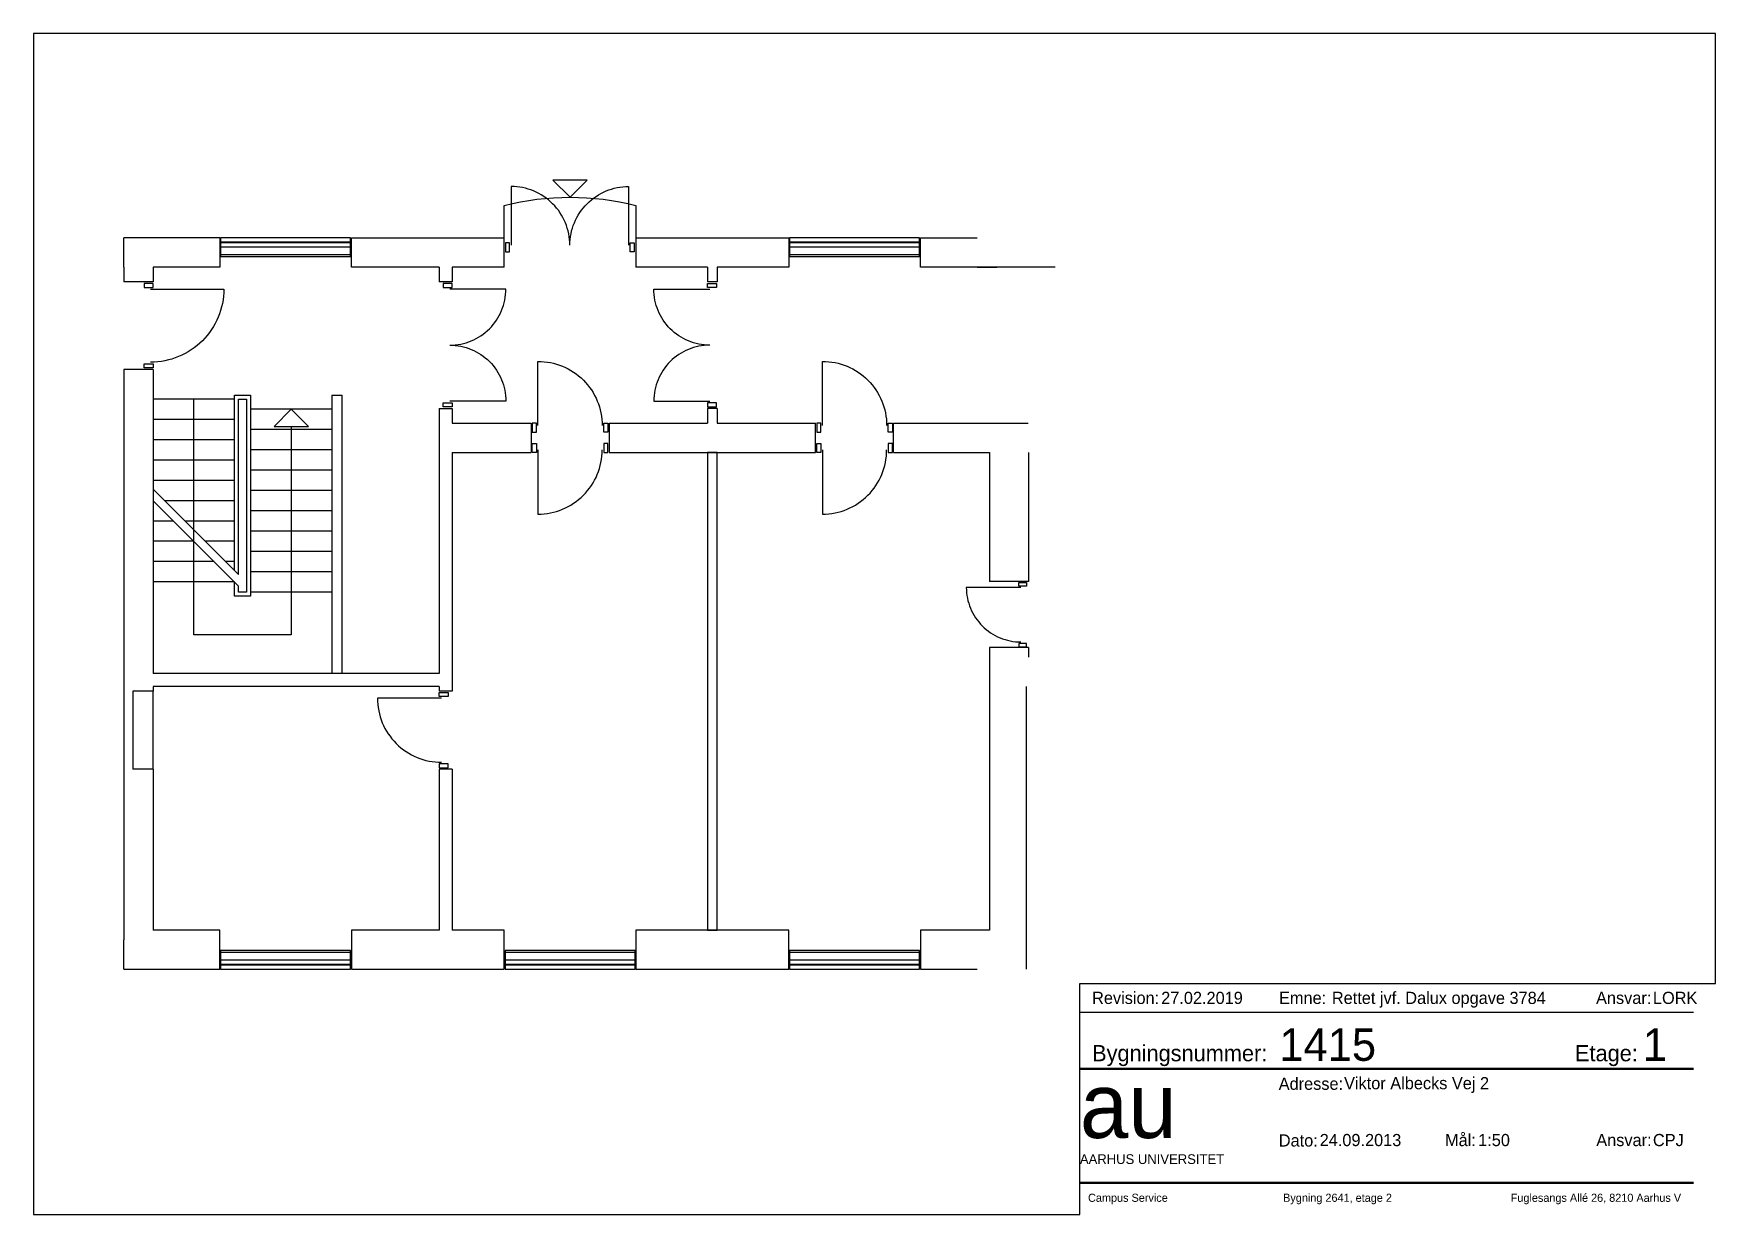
# Paper-space layout 'A3_pdf_liggende' of a CAD drawing. Header units: millimetres. Extents: x 0 to 414, y 0 to 291.
# The model-space entities are those that its viewports show. They can reach past a viewport. Long polylines and large blocks are cut down to what shows.
import ezdxf

# ---------------------------------------------------------------- set-up
doc = ezdxf.new("R2010")
doc.units = ezdxf.units.MM
doc.header["$LTSCALE"] = 100
doc.linetypes.add('HIDDEN', pattern=[5, 4, -1])
for name, color, linetype in [('A21----', 3, 'Continuous'), ('a22--l-', 1, 'Continuous'), ('A22--U-', 1, 'Continuous'), ('A24----', 1, 'Continuous'), ('A312---', 2, 'Continuous'), ('A314---', 8, 'Continuous'), ('A314-S-', 8, 'Continuous'), ('A321---', 1, 'Continuous')]:
    doc.layers.add(name, color=color, linetype=linetype)
doc.layers.add('tegningsopsætning', color=7, linetype='Continuous', lineweight=50)
doc.styles.add('ISO', font='ISO')
doc.styles.add('tegningshoved str 3', font='', dxfattribs={"height": 3})
doc.styles.add('tegningshoved str 8', font='', dxfattribs={"height": 8})
doc.styles.get('tegningshoved str 3').set_extended_font_data('AU Passata')
doc.styles.get('tegningshoved str 8').set_extended_font_data('AU Passata')

# ---------------------------------------------------------------- blocks, each defined once
blk = doc.blocks.new('Tegningshoved')
at = {"layer": 'tegningsopsætning'}
for points in [[(0, 28), (151, 28)], [(0, 0), (151, 0)]]:
    blk.add_lwpolyline(points, dxfattribs=at)
at = {"layer": 'tegningsopsætning', "attachment_point": 1}
for s, width, insert, char_height in [('{\\fAU Passata|b0|i0|c0|p34;Bygningsnummer:}', 14.039, (3, 33.89), 4), ('{\\fAU Passata|b0|i0|c0|p34;Etage:}', 14.039, (121.82, 33.89), 4), ('{\\fAU Passata|b0|i0|c0|p34;Adresse:}', 14.039, (48.92, 25.86), 3), ('{\\fAU Passata|b0|i0|c0|p34;Mål:}', 14.039, (89.85, 12), 3), ('{\\fAU Passata|b0|i0|c0|p34;Dato:}', 14.039, (48.94, 11.9), 3), ('{\\fAU Passata|b0|i0|c0|p34;Ansvar:}', 14.039, (127.06, 12), 3), ('{\\fAU Passata|b0|i0|c0|p34;AARHUS UNIVERSITET}', 76.8942, (0, 7), 2.4)]:
    blk.add_mtext_dynamic_manual_height_columns(s, width=width, gutter_width=1250, heights=[0], dxfattribs=dict(at, insert=insert, char_height=char_height))
at = {"layer": 'tegningsopsætning', "attachment_point": 1, "style": 'ISO'}
for s, width, heights, insert, char_height in [('{\\fAU Peto|b0|i0|c0|p82;au}', 20.8914, [10], (0, 27), 16), ('{\\fAU Passata Light|b0|i0|c0|p34;Campus Service^I^I^I^IBygning 2641, etage 2^I^I^I^IFuglesangs Allé 26, 8210 Aarhus V}', 148.2946, [0], (2, -2.71), 2)]:
    blk.add_mtext_dynamic_manual_height_columns(s, width=width, gutter_width=1250, heights=heights, dxfattribs=dict(at, insert=insert, char_height=char_height))
blk = doc.blocks.new('aml. tegningshoved blok')
blk.add_blockref('Tegningshoved', (-156.36, 7.8))
at = {"layer": 'tegningsopsætning'}
for tag, p, height, style in [('XXXX', (-107.28, 37.8), 8, 'tegningshoved str 8'), ('X', (-17.84, 37.8), 8, 'tegningshoved str 8'), ('XXX', (-91.36, 30.8), 3, 'tegningshoved str 3'), ('XX.XX.2012', (-97.36, 16.8), 3, 'tegningshoved str 3'), ('1:XXX', (-58.36, 16.8), 3, 'tegningshoved str 3'), ('XXX', (-15.36, 16.8), 3, 'tegningshoved str 3')]:
    blk.add_attdef(tag, p, '', height=height, dxfattribs=dict(at, style=style))
blk = doc.blocks.new('Rev. blok')
for points in [[(-151, 11), (0, 11)], [(-151, 4), (0, 4)]]:
    blk.add_lwpolyline(points)
at = {"char_height": 3, "attachment_point": 1, "style": 'tegningshoved str 3'}
for s, insert in [('Revision:', (-148, 9)), ('Emne:', (-102, 9)), ('Ansvar:', (-24, 9))]:
    blk.add_mtext_dynamic_manual_height_columns(s, width=7, gutter_width=15, heights=[0], dxfattribs=dict(at, insert=insert))
at = {"style": 'tegningshoved str 3'}
for tag, p in [('XX.XX.2012', (-131, 6)), ('XXX', (-89, 6)), ('XXX', (-10, 6))]:
    blk.add_attdef(tag, p, '', height=3, dxfattribs=at)
blk = doc.blocks.new('V162A3')
for p, q in [((1620, 205), (0, 205)), ((1620, 55), (0, 55))]:
    blk.add_line(p, q)
blk = doc.blocks.new('PIL')
for p, q in [((0, 0), (-212, -212)), ((0, 0), (212, -212)), ((-212, -212), (212, -212))]:
    blk.add_line(p, q)
blk = doc.blocks.new('DD162')
for points in [[(15, 110), (65, 110), (65, 0), (15, 0)], [(1600, 0), (1600, 110), (1550, 110), (1550, 0)]]:
    blk.add_lwpolyline(points, close=True)
for points in [[(807.5, 30, -0.4142136), (85, -692.5), (85, 30)], [(807.5, 30, 0.4142136), (1530, -692.5), (1530, 30)]]:
    blk.add_lwpolyline(points, format="xyb")
blk = doc.blocks.new('V162')
for p, q in [((1610, 110), (10, 110)), ((1610, 50), (10, 50))]:
    blk.add_line(p, q)
blk.add_lwpolyline([(1610, 0), (1610, 230), (10, 230), (10, 0)], close=True)
blk = doc.blocks.new('DD156')
for points in [[(20, 110), (70, 110), (70, 0), (20, 0)], [(1540, 0), (1540, 110), (1490, 110), (1490, 0)]]:
    blk.add_lwpolyline(points, close=True)
for points in [[(780, 30, -0.414214), (90, -660), (90, 30)], [(780, 30, 0.414214), (1470, -660), (1470, 30)]]:
    blk.add_lwpolyline(points, format="xyb")
blk = doc.blocks.new('D96V')
for points in [[(15, 110), (65, 110), (65, 0), (15, 0)], [(945, 0), (945, 110), (895, 110), (895, 0)]]:
    blk.add_lwpolyline(points, close=True)
blk.add_lwpolyline([(85, 30), (85, -760, 0.414214), (875, 30)], format="xyb")
blk = doc.blocks.new('D96H')
for points in [[(-945, 110), (-895, 110), (-895, 0), (-945, 0)], [(-15, 0), (-15, 110), (-65, 110), (-65, 0)]]:
    blk.add_lwpolyline(points, close=True)
blk.add_lwpolyline([(-85, 30), (-85, -760, -0.414214), (-875, 30)], format="xyb")

msp = doc.modelspace()

# ---------------------------------------------------------------- linework, layer by layer
at = {"layer": 'A21----'}
for p, q in [((-139132637, 257895526), (-139132637, 257895886)), ((-139131457, 257895886), (-139132637, 257895886)), ((-139131457, 257895886), (-139131457, 257895526)), ((-139129837, 257895526), (-139129837, 257895886)), ((-139129837, 257895886), (-139127957, 257895886)), ((-139127957, 257895526), (-139127957, 257895886)), ((-139126337, 257895886), (-139124457, 257895886)), ((-139126337, 257895886), (-139126337, 257895526)), ((-139124457, 257895886), (-139124457, 257895526)), ((-139132637, 257895526), (-139132637, 257895346)), ((-139131457, 257895526), (-139132277, 257895526)), ((-139132277, 257895526), (-139132277, 257895346)), ((-139128757, 257895526), (-139128757, 257895346)), ((-139127957, 257895526), (-139128597, 257895526)), ((-139128597, 257895526), (-139128597, 257895346)), ((-139125457, 257895526), (-139126337, 257895526)), ((-139125457, 257895526), (-139125457, 257895346)), ((-139125337, 257895526), (-139125337, 257895346)), ((-139124457, 257895526), (-139125337, 257895526)), ((-139122137, 257895526), (-139121897, 257895526)), ((-139132277, 257895346), (-139132637, 257895346)), ((-139128597, 257895346), (-139128757, 257895346)), ((-139125337, 257895346), (-139125457, 257895346)), ((-139132277, 257894266), (-139132637, 257894266)), ((-139132637, 257894266), (-139132637, 257887246)), ((-139132277, 257894266), (-139132277, 257890526)), ((-139121987, 257893246), (-139121987, 257891656)), ((-139121507, 257893246), (-139121507, 257891656)), ((-139121507, 257891656), (-139121987, 257891656)), ((-139121507, 257890846), (-139121987, 257890846)), ((-139121987, 257890846), (-139121987, 257887366)), ((-139121507, 257890846), (-139121507, 257890726)), ((-139132277, 257890366), (-139132277, 257890306)), ((-139121537, 257890366), (-139121537, 257886886)), ((-139132277, 257890306), (-139132527, 257890306)), ((-139132527, 257890306), (-139132527, 257889346)), ((-139132277, 257889346), (-139132277, 257890306)), ((-139132277, 257889346), (-139132527, 257889346)), ((-139132277, 257889346), (-139132277, 257887366)), ((-139132637, 257886886), (-139132637, 257887246)), ((-139131457, 257887366), (-139132277, 257887366)), ((-139131457, 257886886), (-139131457, 257887366)), ((-139129837, 257887366), (-139129837, 257886886)), ((-139129837, 257887366), (-139129837, 257887366)), ((-139128757, 257887366), (-139129837, 257887366)), ((-139127957, 257887366), (-139128597, 257887366)), ((-139127957, 257886886), (-139127957, 257887366)), ((-139121987, 257887366), (-139122837, 257887366)), ((-139122837, 257887366), (-139122837, 257887366)), ((-139122837, 257887366), (-139122837, 257886886)), ((-139132637, 257886886), (-139131457, 257886886)), ((-139129837, 257886886), (-139127957, 257886886)), ((-139122837, 257886886), (-139122137, 257886886))]:
    msp.add_line(p, q, dxfattribs=at)
for points in [[(-139122837, 257895526), (-139122837, 257895886), (-139122137, 257895886)], [(-139128757, 257895526), (-139129837, 257895526), (-139129837, 257895526)], [(-139121177, 257895526), (-139122837, 257895526), (-139122837, 257895526)]]:
    msp.add_lwpolyline(points, dxfattribs=at)
msp.add_lwpolyline([(-139126337, 257887366), (-139126337, 257886886), (-139124457, 257886886), (-139124457, 257887366), (-139126337, 257887366)], close=True, dxfattribs=at)
at = {"layer": 'a22--l-'}
for p, q in [((-139130077, 257893951), (-139130077, 257890526)), ((-139130077, 257893951), (-139129957, 257893951)), ((-139129957, 257893951), (-139129957, 257890526))]:
    msp.add_line(p, q, dxfattribs=at)
msp.add_lwpolyline([(-139125457, 257887366), (-139125337, 257887366), (-139125337, 257893246), (-139125457, 257893246)], close=True, dxfattribs=at)
at = {"layer": 'A22--U-'}
for p, q in [((-139128757, 257893786), (-139128597, 257893786)), ((-139128757, 257893786), (-139128757, 257890526)), ((-139128597, 257893786), (-139128597, 257893606)), ((-139125457, 257893786), (-139125457, 257893606)), ((-139125337, 257893786), (-139125457, 257893786)), ((-139125337, 257893786), (-139125337, 257893606)), ((-139128597, 257893606), (-139127627, 257893606)), ((-139127627, 257893606), (-139127627, 257893246)), ((-139126667, 257893606), (-139125457, 257893606)), ((-139126667, 257893606), (-139126667, 257893246)), ((-139125337, 257893606), (-139124127, 257893606)), ((-139124127, 257893246), (-139124127, 257893606)), ((-139123167, 257893246), (-139123167, 257893606)), ((-139123167, 257893606), (-139121513, 257893606)), ((-139128597, 257893246), (-139127627, 257893246)), ((-139128597, 257893246), (-139128597, 257890306)), ((-139126667, 257893246), (-139124127, 257893246)), ((-139123167, 257893246), (-139121987, 257893246)), ((-139128757, 257890526), (-139132277, 257890526)), ((-139128757, 257890366), (-139132277, 257890366)), ((-139128757, 257890366), (-139128757, 257890306)), ((-139128597, 257890306), (-139128757, 257890306)), ((-139128597, 257889346), (-139128757, 257889346)), ((-139128757, 257889346), (-139128757, 257887366)), ((-139128597, 257889346), (-139128597, 257887366))]:
    msp.add_line(p, q, dxfattribs=at)
at = {"layer": 'A24----'}
for p, q in [((-139131277, 257893901), (-139132277, 257893901)), ((-139131277, 257893651), (-139132277, 257893651)), ((-139130077, 257893776), (-139131077, 257893776)), ((-139130077, 257893526), (-139131077, 257893526)), ((-139131277, 257893401), (-139132277, 257893401)), ((-139130077, 257893276), (-139131077, 257893276)), ((-139131277, 257893151), (-139132277, 257893151)), ((-139130077, 257893026), (-139131077, 257893026)), ((-139131277, 257892901), (-139132277, 257892901)), ((-139131277, 257892651), (-139132136, 257892651)), ((-139130077, 257892776), (-139131077, 257892776)), ((-139132027, 257892401), (-139132277, 257892401)), ((-139131277, 257892401), (-139131886, 257892401)), ((-139130077, 257892526), (-139131077, 257892526)), ((-139130077, 257892276), (-139131077, 257892276)), ((-139131777, 257892151), (-139132277, 257892151)), ((-139131277, 257892151), (-139131636, 257892151)), ((-139130077, 257892026), (-139131077, 257892026)), ((-139131527, 257891901), (-139132277, 257891901)), ((-139131277, 257891901), (-139131386, 257891901)), ((-139130077, 257891776), (-139131077, 257891776)), ((-139131277, 257891651), (-139132277, 257891651)), ((-139130077, 257891526), (-139131077, 257891526))]:
    msp.add_line(p, q, dxfattribs=at)
at = {"layer": 'A24----', "linetype": 'HIDDEN'}
for p, q in [((-139132277, 257892793), (-139131227, 257891743)), ((-139132277, 257892651), (-139131227, 257891601))]:
    msp.add_line(p, q, dxfattribs=at)
at = {"layer": 'A24----'}
msp.add_lwpolyline([(-139127957, 257895886), (-139127957, 257896286, -0.123457), (-139126337, 257896286), (-139126337, 257895886)], format="xyb", dxfattribs=at)
for points in [[(-139130577, 257893564), (-139130577, 257891001), (-139131777, 257891001), (-139131777, 257893901)], [(-139131277, 257891793), (-139131277, 257893951), (-139131077, 257893951), (-139131077, 257891476), (-139131277, 257891476), (-139131277, 257891651)], [(-139131227, 257891743), (-139131227, 257893901), (-139131127, 257893901), (-139131127, 257891526), (-139131227, 257891526), (-139131227, 257891601)]]:
    msp.add_lwpolyline(points, dxfattribs=at)
at = {"layer": 'A321---'}
for points in [[(-139132387, 257895326), (-139132387, 257895276), (-139132277, 257895276), (-139132277, 257895326)], [(-139132387, 257894286), (-139132387, 257894336), (-139132277, 257894336), (-139132277, 257894286)]]:
    msp.add_lwpolyline(points, close=True, dxfattribs=at)
msp.add_lwpolyline([(-139132307, 257895256), (-139131407, 257895256, -0.414214), (-139132307, 257894356)], format="xyb", dxfattribs=at)

# ---------------------------------------------------------------- block references
at = {"layer": 'A24----', "rotation": 180}
msp.add_blockref('PIL', (-139127147, 257896386), dxfattribs=at)
at = {"layer": 'A24----'}
msp.add_blockref('PIL', (-139130577, 257893776), dxfattribs=at)
at = {"layer": 'A312---', "xscale": -1, "rotation": 180}
msp.add_blockref('DD162', (-139127957, 257895826), dxfattribs=at)
at = {"layer": 'A314---', "rotation": 180}
for p in [(-139129837, 257895886), (-139122837, 257895886)]:
    msp.add_blockref('V162A3', p, dxfattribs=at)
at = {"layer": 'A314---'}
for p in [(-139131457, 257886886), (-139127957, 257886886), (-139124457, 257886886)]:
    msp.add_blockref('V162A3', p, dxfattribs=at)
at = {"layer": 'A314-S-', "rotation": 180}
for p in [(-139129837, 257895886), (-139122837, 257895886)]:
    msp.add_blockref('V162', p, dxfattribs=at)
at = {"layer": 'A314-S-'}
for p in [(-139131457, 257886886), (-139127957, 257886886), (-139124457, 257886886)]:
    msp.add_blockref('V162', p, dxfattribs=at)
at = {"layer": 'A321---'}
for name, p, rotation in [('DD156', (-139128597, 257893786), 90), ('D96H', (-139127627, 257893606), 180), ('D96H', (-139124127, 257893606), 180), ('D96V', (-139128757, 257890306), 270)]:
    msp.add_blockref(name, p, dxfattribs=dict(at, rotation=rotation))
at = {"layer": 'A321---', "xscale": -1, "rotation": 270}
msp.add_blockref('DD156', (-139125457, 257893786), dxfattribs=at)
at = {"layer": 'A321---'}
for p in [(-139127627, 257893246), (-139124127, 257893246)]:
    msp.add_blockref('D96V', p, dxfattribs=at)
at = {"layer": 'A321---', "xscale": 0.8500000000058208, "yscale": 0.8500000000058208, "zscale": 0.8500000000058208, "rotation": 270}
msp.add_blockref('D96V', (-139121626, 257891656), dxfattribs=at)

psp = doc.layouts.new('A3_pdf_liggende')

# ---------------------------------------------------------------- linework, layer by layer
at = {"layer": 'Defpoints'}
psp.add_lwpolyline([(0, 0), (257.45, 0), (257.45, 56.8), (413.81, 56.8), (413.81, 290.68), (0, 290.68), (0, 0)], close=True, dxfattribs=at)

# ---------------------------------------------------------------- block references
ref = psp.add_blockref('Rev. blok', (408.45, 45.8))
ref.add_attrib('XXX', 'LORK', (398.45, 51.8), dxfattribs={"height": 3, "style": 'tegningshoved str 3'})
ref.add_attrib('XXX', 'Rettet jvf. Dalux opgave 3784', (319.45, 51.8), dxfattribs={"height": 3, "style": 'tegningshoved str 3'})
ref.add_attrib('XX.XX.2012', '27.02.2019', (277.45, 51.8), dxfattribs={"height": 3, "style": 'tegningshoved str 3'})
ref = psp.add_blockref('aml. tegningshoved blok', (413.81, 0))
ref.add_attrib('XXXX', '1415', (306.52, 37.8), dxfattribs={"layer": 'tegningsopsætning', "height": 8, "style": 'tegningshoved str 8'})
ref.add_attrib('X', '1', (395.96, 37.8), dxfattribs={"layer": 'tegningsopsætning', "height": 8, "style": 'tegningshoved str 8'})
ref.add_attrib('XXX', 'Viktor Albecks Vej 2', (322.45, 30.8), dxfattribs={"layer": 'tegningsopsætning', "height": 3, "style": 'tegningshoved str 3'})
ref.add_attrib('XX.XX.2012', '24.09.2013', (316.45, 16.8), dxfattribs={"layer": 'tegningsopsætning', "height": 3, "style": 'tegningshoved str 3'})
ref.add_attrib('1:XXX', '1:50', (355.45, 16.8), dxfattribs={"layer": 'tegningsopsætning', "height": 3, "style": 'tegningshoved str 3'})
ref.add_attrib('XXX', 'CPJ', (398.45, 16.8), dxfattribs={"layer": 'tegningsopsætning', "height": 3, "style": 'tegningshoved str 3'})

# ---------------------------------------------------------------- viewports
at = {"layer": 'Defpoints', "view_target_point": (-139127387.28, 257891152.44), "view_twist_angle": 360}
vp = psp.add_viewport(center=(206.9, 145.34), size=(413.81, 290.6818), view_center_point=(3985.53, -19.07), view_height=14534.0921, dxfattribs=at)
vp.dxf.flags = 0x10000  # cut along an outline
vp.dxf.clipping_boundary_handle = psp.add_lwpolyline([(0, 0), (257.45, 0), (257.45, 56.8), (413.81, 56.8), (413.81, 290.68), (0, 290.68), (0, 0)], format="xyb", close=True, dxfattribs={"invisible": 1}).dxf.handle

doc.saveas('drawing.dxf')
